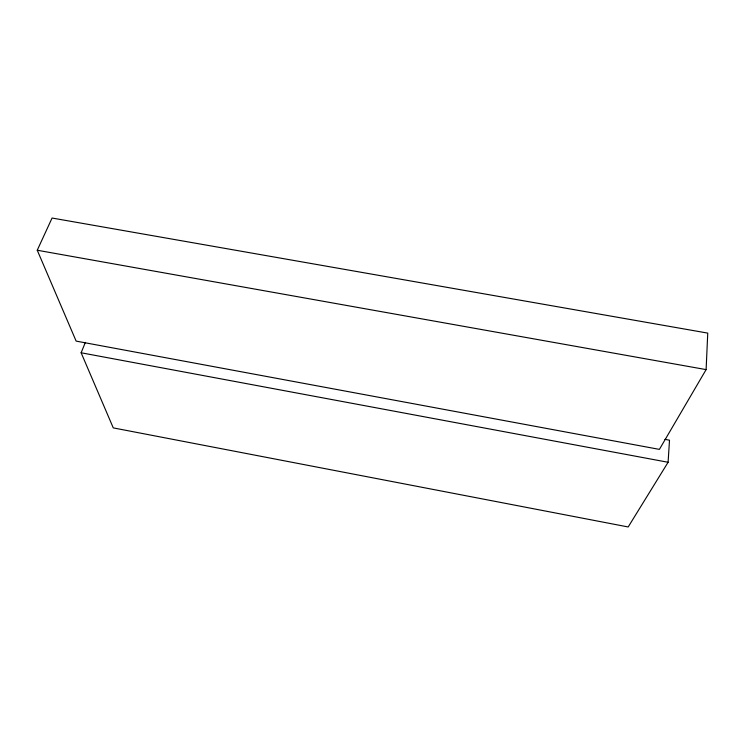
<?xml version="1.0" encoding="UTF-8"?>
<svg xmlns="http://www.w3.org/2000/svg" width="745" height="745" viewBox="0 0 745 745"><rect width="100%" height="100%" fill="white"/><g stroke="black" fill="none" stroke-linecap="round" stroke-linejoin="round"><path stroke-width="1.12" d="M706.111 369.613L707.75 333.108L52.076 218.034L37.25 250.236L76.139 341.108L659.4 449.384L706.111 369.613L37.25 250.236M85.368 342.365L81.131 352.776L113.268 427.891L628.184 526.966L668.097 462.272L669.504 440.193L664.922 439.354M81.131 352.776L668.097 462.272"/></g></svg>
